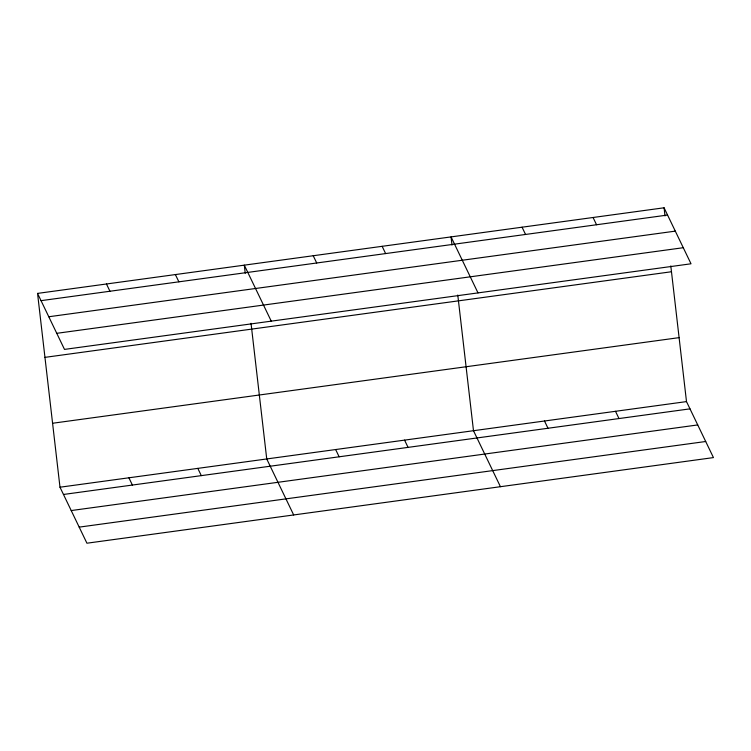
<?xml version="1.0" encoding="UTF-8"?>
<svg xmlns="http://www.w3.org/2000/svg" width="751" height="751" viewBox="0 0 751 751"><rect width="100%" height="100%" fill="white"/><g stroke="black" fill="none" stroke-linecap="round" stroke-linejoin="round"><path stroke-width="1.13" d="M37.55 293.406L664.072 207.792L691.014 263.789L64.502 349.403L37.55 293.406L59.986 487.211L86.928 543.208L713.45 457.594L686.498 401.597L670.803 265.929M41.042 300.663L667.564 215.049M48.787 316.753L675.299 231.13M56.757 333.322L683.279 247.708M44.957 357.363L671.469 271.749M52.579 423.254L679.101 337.64M59.986 487.211L686.498 401.597M63.478 494.468L689.991 408.854M71.214 510.558L697.735 424.935M79.193 527.127L705.705 441.504M593.065 217.49L596.557 224.756M615.491 411.295L618.984 418.551M522.058 227.196L525.55 234.453M544.494 421.001L547.986 428.258M478.002 292.899L451.051 236.903L451.999 245.042M500.438 486.704L473.487 430.708L457.781 295.04M382.137 246.319L385.629 253.575M404.564 440.124L408.056 447.38M313.214 255.734L316.715 262.991M335.65 449.539L339.142 456.796M271.252 321.156L244.3 265.159L245.239 273.298M293.679 514.951L266.736 458.955L251.031 323.296M175.387 274.575L178.879 281.832M197.813 468.38L201.306 475.636M106.464 283.991L109.956 291.247M128.9 477.796L132.392 485.052M664.072 207.792L665.01 215.931"/></g></svg>
